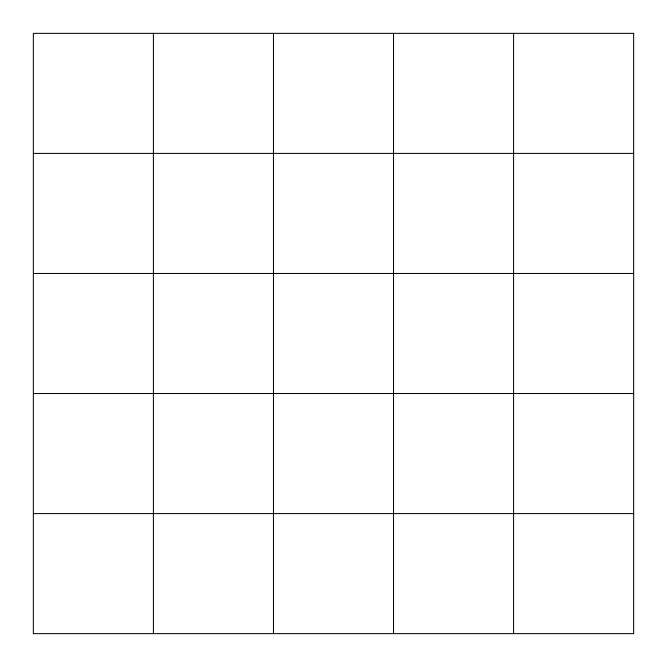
<?xml version="1.0" encoding="UTF-8"?>
<svg xmlns="http://www.w3.org/2000/svg" width="667" height="667" viewBox="0 0 667 667"><rect width="100%" height="100%" fill="white"/><g stroke="black" fill="none" stroke-linecap="round" stroke-linejoin="round"><path stroke-width="1" d="M33.35 153.41L633.65 153.41M33.35 273.47L633.65 273.47M33.35 393.53L633.65 393.53M33.35 513.59L633.65 513.59M513.59 33.35L513.59 633.65M393.53 33.35L393.53 633.65M273.47 33.35L273.47 633.65M153.41 33.35L153.41 633.65M633.65 33.35L33.35 33.35L33.35 633.65L633.65 633.65L633.65 33.35"/></g></svg>
